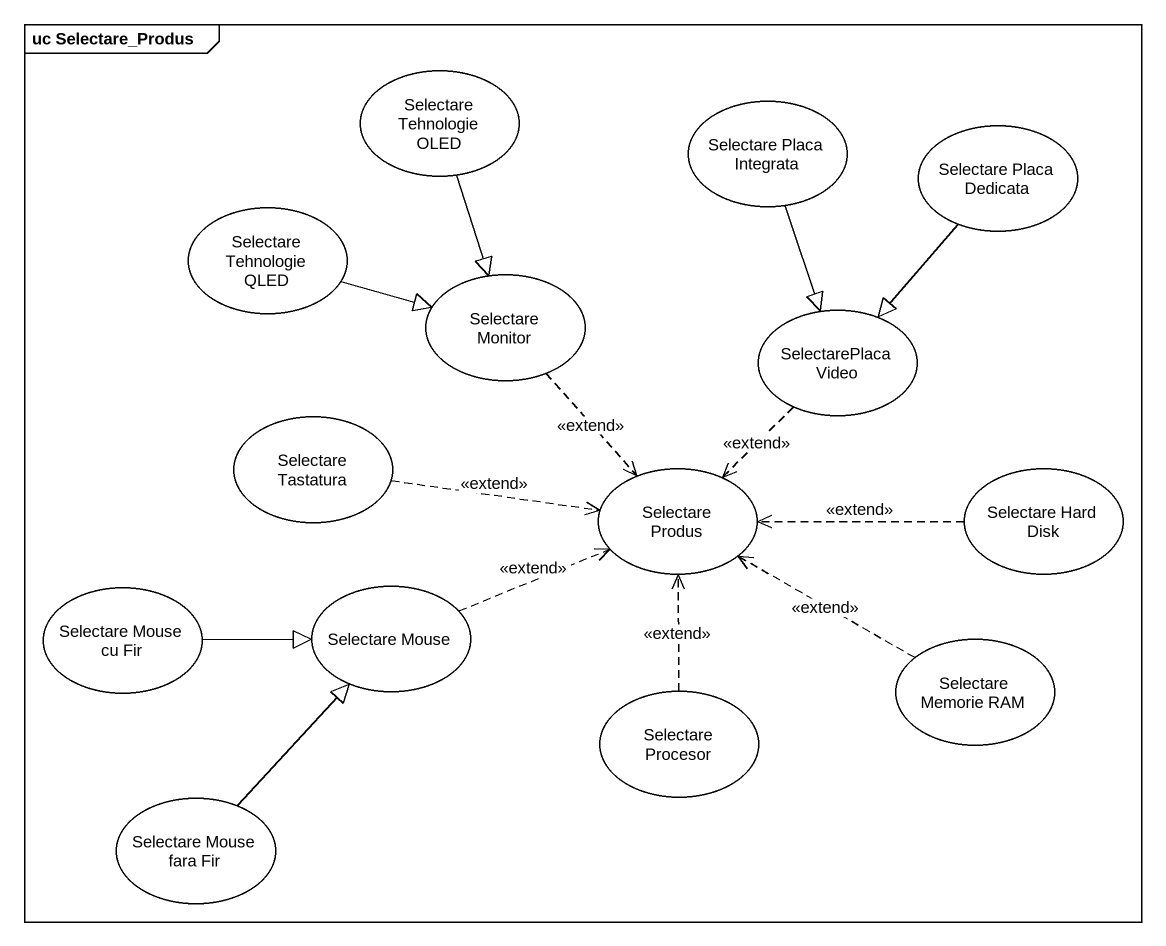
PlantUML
@startuml
mainframe uc Selectare_Produs
usecase "Selectare Tehnologie OLED" as Selectare_Tehnologie_OLED
usecase "Selectare Placa Integrata" as Selectare_Placa_Integrata
usecase "Selectare Placa Dedicata" as Selectare_Placa_Dedicata
usecase "Selectare Tehnologie QLED" as Selectare_Tehnologie_QLED
usecase "Selectare Monitor" as Selectare_Monitor
usecase "SelectarePlaca Video" as SelectarePlaca_Video
usecase "Selectare Tastatura" as Selectare_Tastatura
usecase "Selectare Produs" as Selectare_Produs
usecase "Selectare Hard Disk" as Selectare_Hard_Disk
usecase "Selectare Mouse cu Fir" as Selectare_Mouse_cu_Fir
usecase "Selectare Mouse" as Selectare_Mouse
usecase "Selectare Procesor" as Selectare_Procesor
usecase "Selectare Memorie RAM" as Selectare_Memorie_RAM
usecase "Selectare Mouse fara Fir" as Selectare_Mouse_fara_Fir
Selectare_Tehnologie_OLED --|> Selectare_Monitor
Selectare_Placa_Integrata --|> SelectarePlaca_Video
Selectare_Placa_Dedicata --|> SelectarePlaca_Video
Selectare_Tehnologie_QLED -right-|> Selectare_Monitor
Selectare_Monitor ..> Selectare_Produs : <<extend>>
SelectarePlaca_Video ..> Selectare_Produs : <<extend>>
Selectare_Tastatura .right.> Selectare_Produs : <<extend>>
Selectare_Hard_Disk .left.> Selectare_Produs : <<extend>>
Selectare_Mouse_cu_Fir -right-|> Selectare_Mouse
Selectare_Mouse .right.> Selectare_Produs : <<extend>>
Selectare_Procesor .up.> Selectare_Produs : <<extend>>
Selectare_Memorie_RAM .left.> Selectare_Produs : <<extend>>
Selectare_Mouse_fara_Fir -up-|> Selectare_Mouse
@enduml
